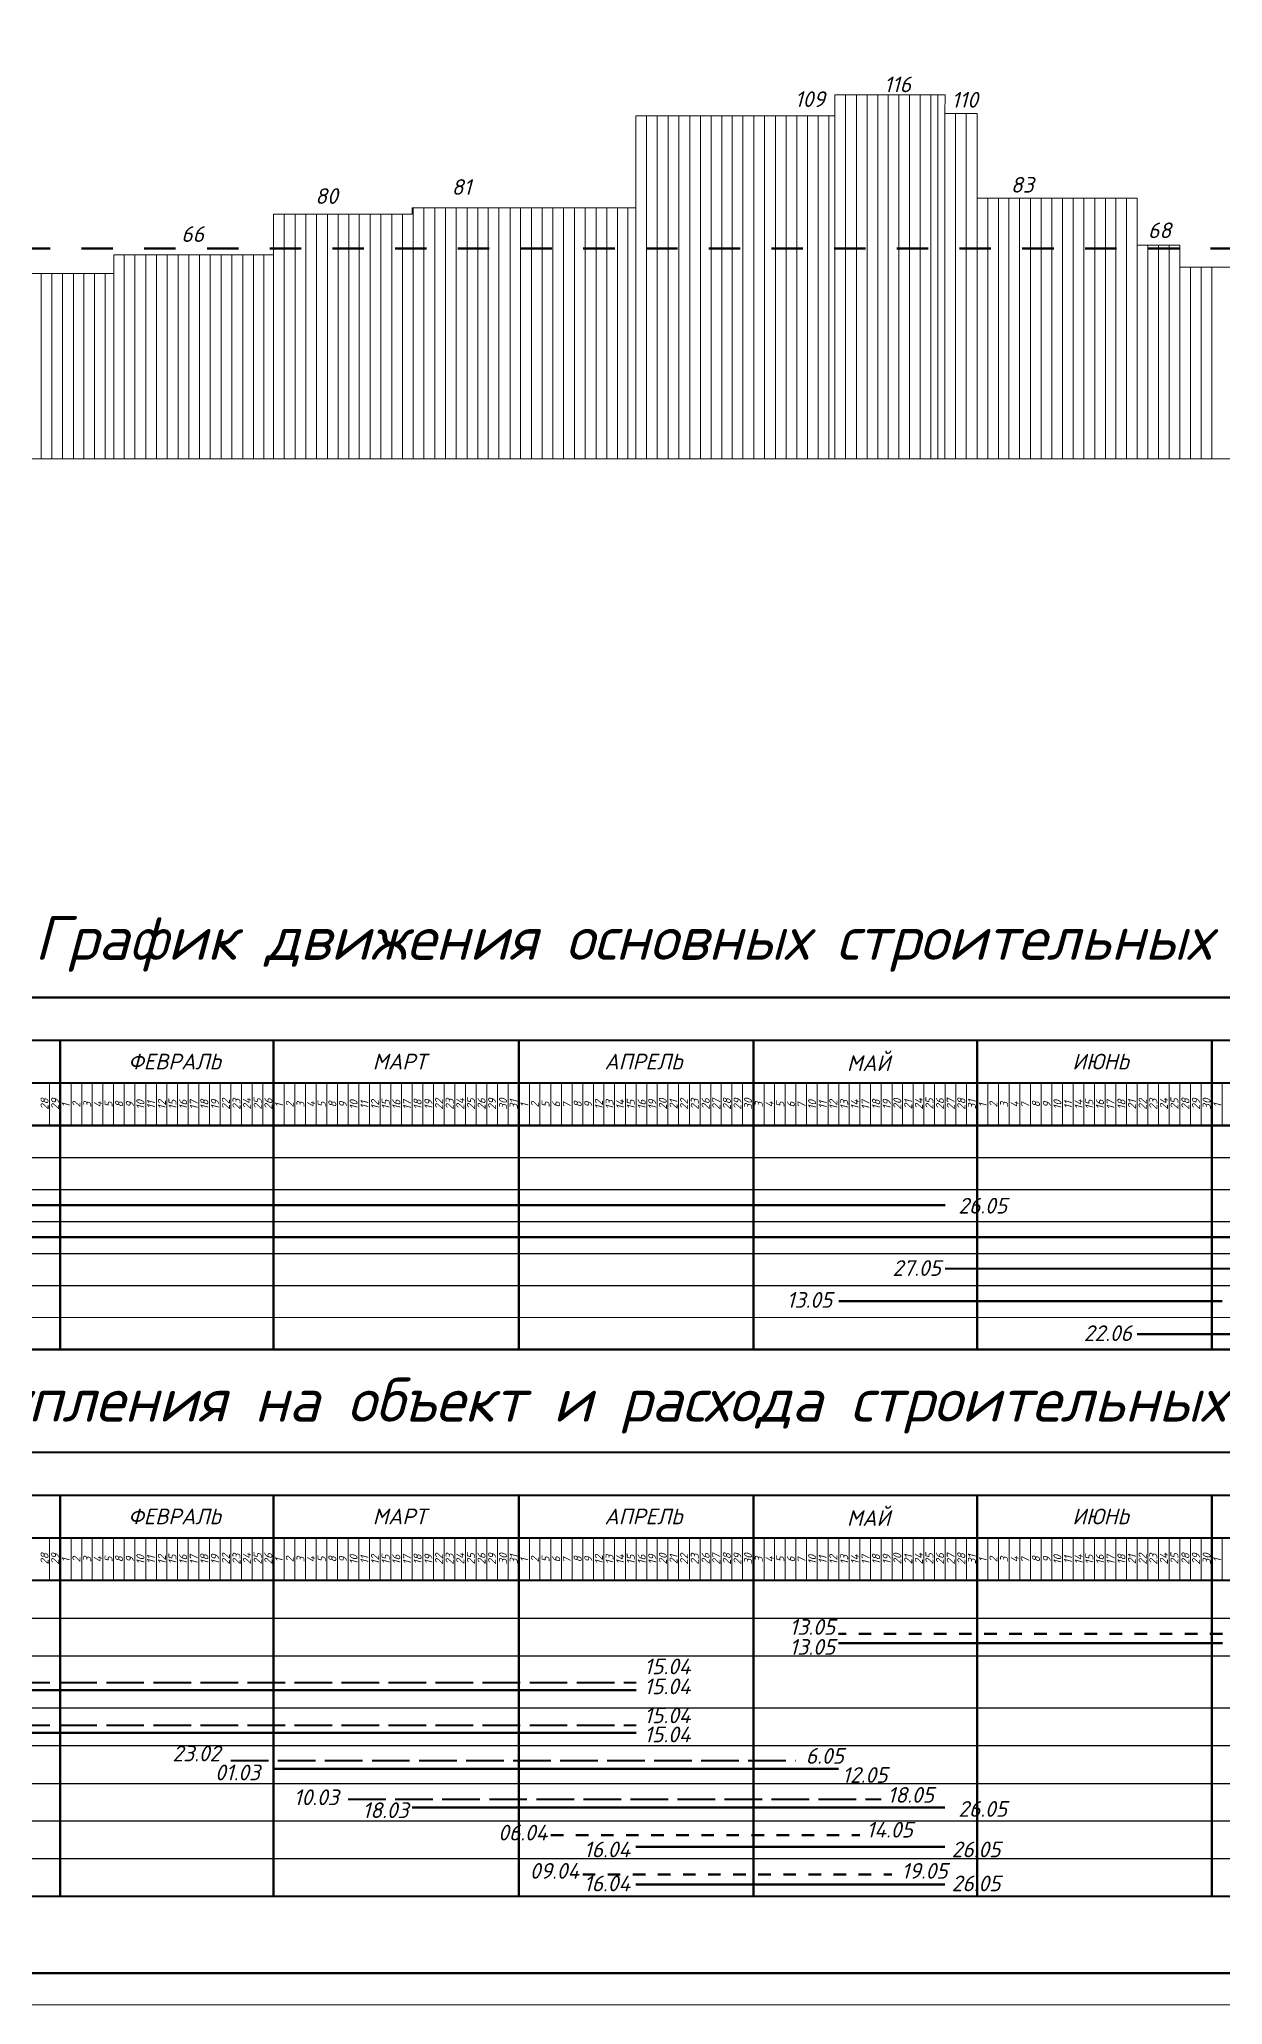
# Model space of a CAD drawing. Header units: millimetres. Extents: x 2279 to 5236, y 896 to 2828.
# Drawn here: x 2502.8 to 2691.5, y 1403.1 to 1716.2 of the extents above; entities that cross this region are included whole.
import ezdxf

# ---------------------------------------------------------------- set-up
doc = ezdxf.new("R2010")
doc.units = ezdxf.units.MM
for name, pattern in [('1 Граница асфальта 2-1', [1.5, 0.5, -0.5, 0.5]), ('ACAD_ISO02W100', [15, 12, -3]), ('ACAD_ISO03W100', [30, 12, -18])]:
    doc.linetypes.add(name, pattern=pattern)
for name, color, linetype in [('PDF _!!ОСНОВНАЯ', 7, 'Continuous'), ('PDF _!!ТОНКАЯ', 7, 'Continuous'), ('PDF _0', 7, 'Continuous'), ('PDF _Текст', 7, 'Continuous')]:
    doc.layers.add(name, color=color, linetype=linetype)
doc.layers.add('Тонкие', color=83, linetype='Continuous', lineweight=15)
doc.styles.add('PDF ISOCPEUR Italic', font='isocpeui.ttf')

msp = doc.modelspace()

# ---------------------------------------------------------------- linework, layer by layer
at = {"lineweight": 20, "ltscale": 10}
for p, q in [((2629.69, 1704.41), (2629.69, 1707.41)), ((2629.69, 1707.41), (2647.27, 1707.41)), ((2629.69, 1649.41), (2629.69, 1707.41)), ((2647.26, 1704.41), (2647.27, 1707.41)), ((2597.98, 1679.41), (2597.98, 1704.03)), ((2597.98, 1649.41), (2597.98, 1703.91)), ((2603.13, 1649.41), (2603.13, 1704.03)), ((2616.8, 1649.41), (2616.8, 1704.03)), ((2647.26, 1704.41), (2652.38, 1704.41)), ((2652.38, 1704.41), (2652.38, 1684.41)), ((2647.26, 1649.41), (2647.26, 1699.91)), ((2540.2, 1688.4), (2540.2, 1649.41)), ((2540.2, 1649.41), (2540.2, 1688.4)), ((2541.89, 1649.41), (2541.89, 1688.4)), ((2547.03, 1649.41), (2547.03, 1688.4)), ((2550.48, 1649.41), (2550.48, 1688.4)), ((2555.63, 1649.41), (2555.63, 1688.4)), ((2564.16, 1649.41), (2564.16, 1689.41)), ((2569.3, 1649.41), (2569.3, 1689.41)), ((2572.75, 1649.41), (2572.75, 1689.41)), ((2577.9, 1649.41), (2577.9, 1689.41)), ((2588.18, 1649.41), (2588.18, 1689.41)), ((2597.98, 1689.41), (2597.98, 1649.41)), ((2667.67, 1690.91), (2652.38, 1690.91)), ((2659.16, 1649.41), (2659.16, 1690.91)), ((2665.99, 1649.41), (2665.99, 1690.91)), ((2669.38, 1649.41), (2669.38, 1690.91)), ((2676.22, 1649.41), (2676.22, 1690.91)), ((2514.71, 1649.41), (2514.71, 1681.91)), ((2514.71, 1681.91), (2540.2, 1681.91)), ((2518.1, 1649.41), (2518.1, 1681.91)), ((2523.24, 1649.41), (2523.24, 1681.91)), ((2526.69, 1649.41), (2526.69, 1681.91)), ((2531.84, 1649.41), (2531.84, 1681.91)), ((2597.98, 1649.41), (2597.98, 1684.41)), ((2681.28, 1649.41), (2681.28, 1683.41)), ((2684.68, 1683.41), (2684.68, 1649.41)), ((2453.52, 1678.91), (2506.24, 1678.91)), ((2506.24, 1678.91), (2514.71, 1678.91)), ((2506.52, 1649.41), (2506.52, 1678.91)), ((2513.36, 1649.41), (2513.36, 1678.91)), ((2514.71, 1649.41), (2514.71, 1679.41)), ((2597.98, 1649.41), (2597.98, 1679.41)), ((2691.5, 1679.91), (2684.68, 1679.91)), ((2686.38, 1649.41), (2686.38, 1679.91)), ((2689.83, 1649.41), (2689.83, 1679.91)), ((2691.5, 1679.91), (2699.97, 1679.91)), ((2597.98, 1649.41), (2597.98, 1676.91)), ((2597.98, 1649.41), (2597.98, 1674.41)), ((2358.28, 1649.41), (2934.59, 1649.41))]:
    msp.add_line(p, q, dxfattribs=at)
at = {"linetype": 'ACAD_ISO03W100', "lineweight": 20, "ltscale": 10}
for p, q in [((2629.69, 1704.03), (2597.98, 1704.03)), ((2597.98, 1652.33), (2597.98, 1703.83)), ((2647.26, 1704.41), (2647.26, 1649.41)), ((2597.98, 1649.41), (2597.98, 1700.91)), ((2597.98, 1649.41), (2597.98, 1697.41)), ((2562.29, 1689.41), (2597.98, 1689.41)), ((2652.38, 1649.41), (2652.38, 1690.91)), ((2667.67, 1690.91), (2677.89, 1690.91)), ((2677.89, 1690.91), (2677.89, 1649.41)), ((2652.38, 1649.41), (2652.38, 1683.41)), ((2684.68, 1683.41), (2677.89, 1683.41)), ((2684.68, 1649.41), (2684.68, 1683.41))]:
    msp.add_line(p, q, dxfattribs=at)
at = {"linetype": 'ByBlock', "lineweight": 15, "ltscale": 10}
for p, q in [((2562.29, 1688.4), (2540.2, 1688.4)), ((2562.29, 1689.41), (2562.29, 1688.4))]:
    msp.add_line(p, q, dxfattribs=at)
at = {"linetype": '1 Граница асфальта 2-1', "lineweight": 50, "ltscale": 10}
msp.add_line((2934.59, 1682.89), (2358.28, 1682.89), dxfattribs=at)
at = {"linetype": 'ACAD_ISO02W100', "lineweight": 20, "ltscale": 10}
msp.add_line((2540.2, 1649.41), (2540.2, 1684.41), dxfattribs=at)
at = {"linetype": 'ACAD_ISO02W100', "lineweight": 40, "ltscale": 0.5}
for p, q in [((2453.54, 1454.41), (2598, 1454.41)), ((2453.54, 1447.63), (2598, 1447.63)), ((2533.4, 1441.99), (2623.49, 1441.99)), ((2552.11, 1435.8), (2637.06, 1435.8))]:
    msp.add_line(p, q, dxfattribs=at)
at = {"linetype": '1 Граница асфальта 2-1', "lineweight": 53, "ltscale": 4}
msp.add_line((2589.49, 1423.81), (2638.77, 1423.81), dxfattribs=at)
at = {"layer": 'PDF _!!ОСНОВНАЯ', "lineweight": 50}
msp.add_lwpolyline([(2299.1, 1408.07), (3115.1, 1408.07), (3115.1, 1992.03), (2299.1, 1992.03)], close=True, dxfattribs=at)
for points in [[(2506.18, 1556.75), (2506.18, 1507.47)], [(2540.17, 1556.75), (2540.17, 1507.47)], [(2579.29, 1507.47), (2579.29, 1556.75), (2579.29, 1543.16)], [(2616.72, 1556.75), (2616.72, 1507.47)], [(2652.4, 1556.75), (2652.4, 1507.47)], [(2689.79, 1556.75), (2689.79, 1507.47)], [(2647.28, 1530.46), (2412.71, 1530.46)], [(2830.89, 1525.38), (2412.71, 1525.38)], [(2733.98, 1520.32), (2647.28, 1520.36)], [(2691.48, 1515.18), (2630.31, 1515.18)], [(2766.28, 1509.89), (2677.89, 1509.89)], [(2506.18, 1484.27), (2506.18, 1420.35)], [(2506.18, 1484.27), (2506.18, 1434.99)], [(2540.17, 1484.27), (2540.17, 1420.35)], [(2579.29, 1420.35), (2579.29, 1484.27), (2579.29, 1470.68)], [(2579.29, 1434.99), (2579.29, 1484.27), (2579.29, 1470.68)], [(2616.72, 1484.27), (2616.72, 1420.35)], [(2652.4, 1484.27), (2652.4, 1420.35)], [(2689.79, 1484.27), (2689.79, 1420.35)], [(2691.5, 1460.69), (2630.28, 1460.69)], [(2453.52, 1453.2), (2598, 1453.2)], [(2453.52, 1446.41), (2598, 1446.41)], [(2540.2, 1440.66), (2630.28, 1440.66)], [(2562.29, 1434.48), (2647.24, 1434.48)], [(2597.98, 1428.22), (2647.26, 1428.22)], [(2597.98, 1422.21), (2647.26, 1422.21)]]:
    msp.add_lwpolyline(points, dxfattribs=at)
at = {"layer": 'PDF _!!ОСНОВНАЯ', "linetype": '1 Граница асфальта 2-1', "lineweight": 50, "ltscale": 4}
for points in [[(2691.5, 1462.18), (2630.28, 1462.18)], [(2584.41, 1430.07), (2633.69, 1430.07)]]:
    msp.add_lwpolyline(points, dxfattribs=at)
at = {"layer": 'PDF _!!ТОНКАЯ', "lineweight": 50}
msp.add_lwpolyline([(2965.22, 1507.47), (2307.29, 1507.47), (2307.29, 1563.56), (2965.22, 1563.56)], close=True, dxfattribs=at)
at = {"layer": 'PDF _!!ТОНКАЯ', "lineweight": 40}
for points in [[(2965.22, 1543.16), (2358.31, 1543.16), (2358.31, 1549.98), (2358.31, 1563.56), (2965.22, 1563.56)], [(2914.2, 1470.68), (2360, 1470.68), (2360, 1477.5), (2360, 1491.09), (2914.2, 1491.09)]]:
    msp.add_lwpolyline(points, close=True, dxfattribs=at)
for points in [[(2358.31, 1556.75), (2965.22, 1556.75)], [(2358.31, 1549.98), (2965.22, 1549.98)], [(2301.49, 1420.35), (2914.2, 1420.35), (2914.2, 1470.68), (2358.31, 1470.68), (2358.31, 1477.46), (2358.31, 1491.09), (2914.2, 1491.09), (2914.2, 1470.68)], [(2358.31, 1484.27), (2912.51, 1484.27)], [(2360, 1484.27), (2914.2, 1484.27)], [(2358.31, 1477.46), (2912.51, 1477.46)], [(2360, 1477.46), (2914.2, 1477.5)]]:
    msp.add_lwpolyline(points, dxfattribs=at)
at = {"layer": 'PDF _!!ТОНКАЯ', "lineweight": 50}
msp.add_lwpolyline([(2307.29, 1543.16), (2965.22, 1543.16)], dxfattribs=at)
at = {"layer": 'PDF _!!ТОНКАЯ', "lineweight": 25}
for points in [[(2358.31, 1538.08), (2965.22, 1538.08)], [(2358.31, 1532.96), (2965.22, 1532.96)], [(2358.31, 1527.88), (2965.22, 1527.88)], [(2358.31, 1522.75), (2965.22, 1522.75)], [(2358.31, 1517.67), (2965.22, 1517.67)], [(2358.31, 1464.67), (2912.51, 1464.67)], [(2358.31, 1458.66), (2912.51, 1458.66)], [(2358.31, 1450.36), (2912.51, 1450.36)], [(2358.31, 1444.35), (2912.51, 1444.35)], [(2358.31, 1438.34), (2912.51, 1438.34)], [(2358.31, 1432.37), (2912.51, 1432.37)], [(2358.31, 1426.36), (2912.51, 1426.36)]]:
    msp.add_lwpolyline(points, dxfattribs=at)
at = {"layer": 'PDF _!!ТОНКАЯ', "lineweight": 20}
msp.add_lwpolyline([(2307.29, 1512.55), (2965.22, 1512.55)], dxfattribs=at)
at = {"layer": 'PDF _0', "lineweight": 20}
for points in [[(2631.39, 1649.41), (2631.39, 1656.19), (2631.39, 1707.41)], [(2633.14, 1649.41), (2633.14, 1656.19), (2633.14, 1707.41)], [(2634.84, 1649.41), (2634.84, 1656.19), (2634.84, 1707.41)], [(2636.53, 1649.41), (2636.53, 1656.19), (2636.53, 1707.41)], [(2638.22, 1649.41), (2638.22, 1656.19), (2638.22, 1707.41)], [(2638.22, 1649.41), (2638.22, 1656.19), (2638.22, 1707.41)], [(2639.92, 1649.41), (2639.92, 1656.19), (2639.92, 1707.41)], [(2641.61, 1649.41), (2641.61, 1656.19), (2641.61, 1707.41)], [(2643.3, 1649.41), (2643.3, 1656.19), (2643.3, 1707.41)], [(2643.3, 1649.41), (2643.3, 1656.19), (2643.3, 1707.41)], [(2645, 1649.41), (2645, 1656.19), (2645, 1707.41)], [(2646.11, 1649.41), (2646.11, 1656.19), (2646.11, 1707.41)], [(2599.68, 1649.41), (2599.68, 1656.19), (2599.68, 1704.03)], [(2599.68, 1649.41), (2599.68, 1656.19), (2599.68, 1704.03)], [(2601.37, 1649.41), (2601.37, 1656.19), (2601.37, 1704.03)], [(2603.13, 1649.41), (2603.13, 1656.19), (2603.13, 1704.03)], [(2604.82, 1649.41), (2604.82, 1656.19), (2604.82, 1704.03)], [(2606.58, 1649.41), (2606.58, 1656.19), (2606.58, 1704.03)], [(2608.27, 1649.41), (2608.27, 1656.19), (2608.27, 1704.03)], [(2609.96, 1649.41), (2609.96, 1656.19), (2609.96, 1704.03)], [(2609.96, 1649.41), (2609.96, 1656.19), (2609.96, 1704.03)], [(2611.66, 1649.41), (2611.66, 1656.19), (2611.66, 1704.03)], [(2611.66, 1649.41), (2611.66, 1656.19), (2611.66, 1704.03)], [(2613.35, 1649.41), (2613.35, 1656.19), (2613.35, 1704.03)], [(2613.35, 1649.41), (2613.35, 1656.19), (2613.35, 1704.03)], [(2615.04, 1649.41), (2615.04, 1656.19), (2615.04, 1704.03)], [(2616.8, 1649.41), (2616.8, 1656.19), (2616.8, 1704.03)], [(2618.49, 1649.41), (2618.49, 1656.19), (2618.49, 1704.03)], [(2620.25, 1649.41), (2620.25, 1656.19), (2620.25, 1704.03)], [(2621.94, 1649.41), (2621.94, 1656.19), (2621.94, 1704.03)], [(2623.64, 1649.41), (2623.64, 1656.19), (2623.64, 1704.03)], [(2623.64, 1649.41), (2623.64, 1656.19), (2623.64, 1704.03)], [(2625.33, 1649.41), (2625.33, 1656.19), (2625.33, 1704.03)], [(2625.33, 1649.41), (2625.33, 1656.19), (2625.33, 1704.03)], [(2627.02, 1649.41), (2627.02, 1656.19), (2627.02, 1704.03)], [(2627.02, 1649.41), (2627.02, 1656.19), (2627.02, 1704.03)], [(2628.72, 1649.41), (2628.72, 1656.19), (2628.72, 1704.03)], [(2629.69, 1649.41), (2629.69, 1656.19), (2629.69, 1704.41)], [(2636.53, 1649.41), (2636.53, 1656.19), (2636.53, 1704.41)], [(2648.95, 1649.41), (2648.95, 1656.19), (2648.95, 1704.41)], [(2650.65, 1649.41), (2650.65, 1656.19), (2650.65, 1704.41)], [(2652.38, 1649.41), (2652.38, 1656.19), (2652.38, 1704.41)], [(2541.89, 1649.41), (2541.89, 1656.19), (2541.89, 1688.4)], [(2543.65, 1649.41), (2543.65, 1656.19), (2543.65, 1688.4)], [(2545.34, 1649.41), (2545.34, 1656.19), (2545.34, 1688.4)], [(2547.03, 1649.41), (2547.03, 1656.19), (2547.03, 1688.4)], [(2548.79, 1649.41), (2548.79, 1656.19), (2548.79, 1688.4)], [(2548.79, 1649.41), (2548.79, 1656.19), (2548.79, 1688.4)], [(2550.48, 1649.41), (2550.48, 1656.19), (2550.48, 1688.4)], [(2550.48, 1649.41), (2550.48, 1656.19), (2550.48, 1688.4)], [(2552.18, 1649.41), (2552.18, 1656.19), (2552.18, 1688.4)], [(2553.87, 1649.41), (2553.87, 1656.19), (2553.87, 1688.4)], [(2555.63, 1649.41), (2555.63, 1656.19), (2555.63, 1688.4)], [(2557.32, 1649.41), (2557.32, 1656.19), (2557.32, 1688.4)], [(2559.08, 1649.41), (2559.08, 1656.19), (2559.08, 1688.4)], [(2560.77, 1649.41), (2560.77, 1656.19), (2560.77, 1688.4)], [(2562.46, 1649.41), (2562.46, 1656.19), (2562.46, 1689.41)], [(2562.46, 1649.41), (2562.46, 1656.19), (2562.46, 1689.41)], [(2564.16, 1649.41), (2564.16, 1656.19), (2564.16, 1689.41)], [(2565.91, 1649.41), (2565.91, 1656.19), (2565.91, 1689.41)], [(2567.61, 1649.41), (2567.61, 1656.19), (2567.61, 1689.41)], [(2569.3, 1649.41), (2569.3, 1656.19), (2569.3, 1689.41)], [(2571.06, 1649.41), (2571.06, 1656.19), (2571.06, 1689.41)], [(2571.06, 1649.41), (2571.06, 1656.19), (2571.06, 1689.41)], [(2572.75, 1649.41), (2572.75, 1656.19), (2572.75, 1689.41)], [(2572.75, 1649.41), (2572.75, 1656.19), (2572.75, 1689.41)], [(2574.44, 1649.41), (2574.44, 1656.19), (2574.44, 1689.41)], [(2576.14, 1649.41), (2576.14, 1656.19), (2576.14, 1689.41)], [(2577.9, 1649.41), (2577.9, 1656.19), (2577.9, 1689.41)], [(2579.59, 1649.41), (2579.59, 1656.19), (2579.59, 1689.41)], [(2581.35, 1649.41), (2581.35, 1656.19), (2581.35, 1689.41)], [(2583.04, 1649.41), (2583.04, 1656.19), (2583.04, 1689.41)], [(2584.73, 1649.41), (2584.73, 1656.19), (2584.73, 1689.41)], [(2584.73, 1649.41), (2584.73, 1656.19), (2584.73, 1689.41)], [(2586.43, 1649.41), (2586.43, 1656.19), (2586.43, 1689.41)], [(2588.18, 1649.41), (2588.18, 1656.19), (2588.18, 1689.41)], [(2589.88, 1649.41), (2589.88, 1656.19), (2589.88, 1689.41)], [(2591.63, 1649.41), (2591.63, 1656.19), (2591.63, 1689.41)], [(2593.33, 1649.41), (2593.33, 1656.19), (2593.33, 1689.41)], [(2595.02, 1649.41), (2595.02, 1656.19), (2595.02, 1689.41)], [(2595.02, 1649.41), (2595.02, 1656.19), (2595.02, 1689.41)], [(2596.71, 1649.41), (2596.71, 1656.19), (2596.71, 1689.41)], [(2654.08, 1649.41), (2654.08, 1656.19), (2654.08, 1690.91)], [(2655.77, 1649.41), (2655.77, 1656.19), (2655.77, 1690.91)], [(2657.46, 1649.41), (2657.46, 1656.19), (2657.46, 1690.91)], [(2659.16, 1649.41), (2659.16, 1656.19), (2659.16, 1690.91)], [(2660.91, 1649.41), (2660.91, 1656.19), (2660.91, 1690.91)], [(2662.61, 1649.41), (2662.61, 1656.19), (2662.61, 1690.91)], [(2664.3, 1649.41), (2664.3, 1656.19), (2664.3, 1690.91)], [(2664.3, 1649.41), (2664.3, 1656.19), (2664.3, 1690.91)], [(2665.99, 1649.41), (2665.99, 1656.19), (2665.99, 1690.91)], [(2665.99, 1649.41), (2665.99, 1656.19), (2665.99, 1690.91)], [(2667.69, 1649.41), (2667.69, 1656.19), (2667.69, 1690.91)], [(2669.38, 1649.41), (2669.38, 1656.19), (2669.38, 1690.91)], [(2671.14, 1649.41), (2671.14, 1656.19), (2671.14, 1690.91)], [(2672.83, 1649.41), (2672.83, 1656.19), (2672.83, 1690.91)], [(2674.52, 1649.41), (2674.52, 1656.19), (2674.52, 1690.91)], [(2676.22, 1649.41), (2676.22, 1656.19), (2676.22, 1690.91)], [(2516.4, 1649.41), (2516.4, 1656.19), (2516.4, 1681.91)], [(2518.1, 1649.41), (2518.1, 1656.19), (2518.1, 1681.91)], [(2519.85, 1649.41), (2519.85, 1656.19), (2519.85, 1681.91)], [(2521.55, 1649.41), (2521.55, 1656.19), (2521.55, 1681.91)], [(2523.24, 1649.41), (2523.24, 1656.19), (2523.24, 1681.91)], [(2525, 1649.41), (2525, 1656.19), (2525, 1681.91)], [(2525, 1649.41), (2525, 1656.19), (2525, 1681.91)], [(2526.69, 1649.41), (2526.69, 1656.19), (2526.69, 1681.91)], [(2526.69, 1649.41), (2526.69, 1656.19), (2526.69, 1681.91)], [(2528.38, 1649.41), (2528.38, 1656.19), (2528.38, 1681.91)], [(2530.08, 1649.41), (2530.08, 1656.19), (2530.08, 1681.91)], [(2531.84, 1649.41), (2531.84, 1656.19), (2531.84, 1681.91)], [(2533.53, 1649.41), (2533.53, 1656.19), (2533.53, 1681.91)], [(2535.29, 1649.41), (2535.29, 1656.19), (2535.29, 1681.91)], [(2536.98, 1649.41), (2536.98, 1656.19), (2536.98, 1681.91)], [(2538.67, 1649.41), (2538.67, 1656.19), (2538.67, 1681.91)], [(2540.2, 1649.41), (2540.2, 1656.19), (2540.2, 1681.91)], [(2597.98, 1649.41), (2597.98, 1656.19), (2597.98, 1681.91)], [(2679.58, 1649.41), (2679.58, 1656.19), (2679.58, 1683.41)], [(2683.03, 1649.41), (2683.03, 1656.19), (2683.03, 1683.41)], [(2684.68, 1649.41), (2684.68, 1656.19), (2684.68, 1683.41)], [(2503.13, 1649.41), (2503.13, 1656.19), (2503.13, 1678.91)], [(2504.83, 1649.41), (2504.83, 1656.19), (2504.83, 1678.91)], [(2506.52, 1649.41), (2506.52, 1656.19), (2506.52, 1678.91)], [(2508.28, 1649.41), (2508.28, 1656.19), (2508.28, 1678.91)], [(2509.97, 1649.41), (2509.97, 1656.19), (2509.97, 1678.91)], [(2511.66, 1649.41), (2511.66, 1656.19), (2511.66, 1678.91)], [(2513.36, 1649.41), (2513.36, 1656.19), (2513.36, 1678.91)], [(2688.13, 1649.41), (2688.13, 1656.19), (2688.13, 1679.91)], [(2514.71, 1649.41), (2514.71, 1656.19), (2514.71, 1667.41)], [(2647.26, 1649.41), (2647.26, 1656.19), (2647.26, 1667.41)], [(2654.08, 1649.41), (2654.08, 1656.19), (2654.08, 1667.41)], [(2677.89, 1649.41), (2677.89, 1656.19), (2677.89, 1667.41)], [(2681.28, 1649.41), (2681.28, 1656.19), (2681.28, 1667.41)], [(2688.13, 1649.41), (2688.13, 1656.19), (2688.13, 1667.41)], [(2689.83, 1649.41), (2689.83, 1656.19), (2689.83, 1667.41)], [(2506.18, 1543.16), (2506.18, 1549.98), (2506.18, 1556.75)], [(2579.29, 1543.16), (2579.29, 1549.98), (2579.29, 1556.75)], [(2652.4, 1543.16), (2652.4, 1549.98), (2652.4, 1556.75)], [(2504.49, 1543.16), (2504.49, 1549.98)], [(2507.92, 1543.16), (2507.92, 1549.98)], [(2509.61, 1543.16), (2509.61, 1549.98)], [(2511.3, 1543.16), (2511.3, 1549.98)], [(2513, 1543.16), (2513, 1549.98)], [(2514.69, 1543.16), (2514.69, 1549.98)], [(2516.38, 1543.16), (2516.38, 1549.98)], [(2518.08, 1543.16), (2518.08, 1549.98)], [(2519.81, 1543.16), (2519.81, 1549.98)], [(2521.51, 1543.16), (2521.51, 1549.98)], [(2523.2, 1543.16), (2523.2, 1549.98)], [(2524.89, 1543.16), (2524.89, 1549.98)], [(2526.59, 1543.16), (2526.59, 1549.98)], [(2528.28, 1543.16), (2528.28, 1549.98)], [(2530.01, 1543.16), (2530.01, 1549.98)], [(2531.71, 1543.16), (2531.71, 1549.98)], [(2533.4, 1543.16), (2533.4, 1549.98)], [(2535.09, 1543.16), (2535.09, 1549.98)], [(2536.79, 1543.16), (2536.79, 1549.98)], [(2538.48, 1543.16), (2538.48, 1549.98)], [(2540.17, 1543.16), (2540.17, 1549.98)], [(2541.91, 1543.16), (2541.91, 1549.98)], [(2543.6, 1543.16), (2543.6, 1549.98), (2543.6, 1549.98)], [(2545.3, 1543.16), (2545.3, 1549.98)], [(2546.99, 1543.16), (2546.99, 1549.98)], [(2548.68, 1543.16), (2548.68, 1549.98)], [(2550.38, 1543.16), (2550.38, 1549.98)], [(2552.11, 1543.16), (2552.11, 1549.98)], [(2553.81, 1543.16), (2553.81, 1549.98)], [(2555.5, 1543.16), (2555.5, 1549.98)], [(2557.19, 1543.16), (2557.19, 1549.98)], [(2558.89, 1543.16), (2558.89, 1549.98)], [(2560.58, 1543.16), (2560.58, 1549.98)], [(2562.32, 1543.16), (2562.32, 1549.98)], [(2564.01, 1543.16), (2564.01, 1549.98)], [(2565.7, 1543.16), (2565.7, 1549.98)], [(2567.4, 1543.16), (2567.4, 1549.98)], [(2569.09, 1543.16), (2569.09, 1549.98)], [(2570.78, 1543.16), (2570.78, 1549.98)], [(2572.48, 1543.16), (2572.48, 1549.98)], [(2574.21, 1543.16), (2574.21, 1549.98)], [(2575.91, 1543.16), (2575.91, 1549.98)], [(2577.6, 1543.16), (2577.6, 1549.98)], [(2580.99, 1543.16), (2580.99, 1549.98)], [(2582.68, 1543.16), (2582.68, 1549.98)], [(2584.41, 1543.16), (2584.41, 1549.98)], [(2586.11, 1543.16), (2586.11, 1549.98)], [(2587.8, 1543.16), (2587.8, 1549.98)], [(2589.49, 1543.16), (2589.49, 1549.98)], [(2591.19, 1543.16), (2591.19, 1549.98)], [(2592.88, 1543.16), (2592.88, 1549.98)], [(2594.58, 1543.16), (2594.58, 1549.98)], [(2596.31, 1543.16), (2596.31, 1549.98)], [(2598, 1543.16), (2598, 1549.98)], [(2599.7, 1543.16), (2599.7, 1549.98)], [(2601.39, 1543.16), (2601.39, 1549.98)], [(2603.08, 1543.16), (2603.08, 1549.98)], [(2604.78, 1543.16), (2604.78, 1549.98)], [(2606.51, 1543.16), (2606.51, 1549.98)], [(2608.21, 1543.16), (2608.21, 1549.98)], [(2609.9, 1543.16), (2609.9, 1549.98)], [(2611.59, 1543.16), (2611.59, 1549.98)], [(2613.29, 1543.16), (2613.29, 1549.98)], [(2614.98, 1543.16), (2614.98, 1549.98)], [(2616.72, 1543.16), (2616.72, 1549.98)], [(2618.41, 1543.16), (2618.41, 1549.98), (2618.41, 1549.98)], [(2620.1, 1543.16), (2620.1, 1549.98)], [(2621.8, 1543.16), (2621.8, 1549.98)], [(2623.49, 1543.16), (2623.49, 1549.98)], [(2625.18, 1543.16), (2625.18, 1549.98)], [(2626.88, 1543.16), (2626.88, 1549.98)], [(2628.61, 1543.16), (2628.61, 1549.98)], [(2630.31, 1543.16), (2630.31, 1549.98)], [(2632, 1543.16), (2632, 1549.98)], [(2633.69, 1543.16), (2633.69, 1549.98)], [(2635.39, 1543.16), (2635.39, 1549.98)], [(2637.08, 1543.16), (2637.08, 1549.98)], [(2638.81, 1543.16), (2638.81, 1549.98)], [(2640.51, 1543.16), (2640.51, 1549.98)], [(2642.2, 1543.16), (2642.2, 1549.98)], [(2643.89, 1543.16), (2643.89, 1549.98)], [(2645.59, 1543.16), (2645.59, 1549.98)], [(2647.28, 1543.16), (2647.28, 1549.98)], [(2648.98, 1543.16), (2648.98, 1549.98)], [(2650.71, 1543.16), (2650.71, 1549.98)], [(2652.4, 1543.16), (2652.4, 1549.98)], [(2654.1, 1543.16), (2654.1, 1549.98)], [(2655.79, 1543.16), (2655.79, 1549.98)], [(2655.79, 1543.16), (2655.79, 1549.98)], [(2657.48, 1543.16), (2657.48, 1549.98)], [(2659.18, 1543.16), (2659.18, 1549.98)], [(2660.91, 1543.16), (2660.91, 1549.98)], [(2662.61, 1543.16), (2662.61, 1549.98)], [(2664.3, 1543.16), (2664.3, 1549.98)], [(2665.99, 1543.16), (2665.99, 1549.98)], [(2667.69, 1543.16), (2667.69, 1549.98)], [(2669.38, 1543.16), (2669.38, 1549.98)], [(2671.12, 1543.16), (2671.12, 1549.98)], [(2672.81, 1543.16), (2672.81, 1549.98)], [(2674.5, 1543.16), (2674.5, 1549.98)], [(2676.2, 1543.16), (2676.2, 1549.98)], [(2677.89, 1543.16), (2677.89, 1549.98)], [(2679.58, 1543.16), (2679.58, 1549.98)], [(2681.28, 1543.16), (2681.28, 1549.98)], [(2683.01, 1543.16), (2683.01, 1549.98)], [(2684.71, 1543.16), (2684.71, 1549.98)], [(2686.4, 1543.16), (2686.4, 1549.98)], [(2688.09, 1543.16), (2688.09, 1549.98), (2688.09, 1549.98)], [(2689.79, 1543.16), (2689.79, 1549.98)], [(2691.48, 1543.16), (2691.48, 1549.98)], [(2506.18, 1470.68), (2506.18, 1477.5), (2506.18, 1484.27)], [(2579.29, 1470.68), (2579.29, 1477.5), (2579.29, 1484.27)], [(2652.4, 1470.68), (2652.4, 1477.5), (2652.4, 1484.27)], [(2504.49, 1470.68), (2504.49, 1477.5)], [(2507.92, 1470.68), (2507.92, 1477.5)], [(2509.61, 1470.68), (2509.61, 1477.5)], [(2511.3, 1470.68), (2511.3, 1477.5)], [(2513, 1470.68), (2513, 1477.5)], [(2514.69, 1470.68), (2514.69, 1477.5)], [(2516.38, 1470.68), (2516.38, 1477.5)], [(2518.08, 1470.68), (2518.08, 1477.5)], [(2519.81, 1470.68), (2519.81, 1477.5)], [(2521.51, 1470.68), (2521.51, 1477.5)], [(2523.2, 1470.68), (2523.2, 1477.5)], [(2524.89, 1470.68), (2524.89, 1477.5)], [(2526.59, 1470.68), (2526.59, 1477.5)], [(2528.28, 1470.68), (2528.28, 1477.5)], [(2530.01, 1470.68), (2530.01, 1477.5)], [(2531.71, 1470.68), (2531.71, 1477.5)], [(2533.4, 1470.68), (2533.4, 1477.5)], [(2535.09, 1470.68), (2535.09, 1477.5)], [(2536.79, 1470.68), (2536.79, 1477.5)], [(2538.48, 1470.68), (2538.48, 1477.5)], [(2540.17, 1470.68), (2540.17, 1477.5)], [(2541.91, 1470.68), (2541.91, 1477.5)], [(2543.6, 1470.68), (2543.6, 1477.5), (2543.6, 1477.5)], [(2545.3, 1470.68), (2545.3, 1477.5)], [(2546.99, 1470.68), (2546.99, 1477.5)], [(2548.68, 1470.68), (2548.68, 1477.5)], [(2550.38, 1470.68), (2550.38, 1477.5)], [(2552.11, 1470.68), (2552.11, 1477.5)], [(2553.81, 1470.68), (2553.81, 1477.5)], [(2555.5, 1470.68), (2555.5, 1477.5)], [(2557.19, 1470.68), (2557.19, 1477.5)], [(2558.89, 1470.68), (2558.89, 1477.5)], [(2560.58, 1470.68), (2560.58, 1477.5)], [(2562.32, 1470.68), (2562.32, 1477.5)], [(2564.01, 1470.68), (2564.01, 1477.5)], [(2565.7, 1470.68), (2565.7, 1477.5)], [(2567.4, 1470.68), (2567.4, 1477.5)], [(2569.09, 1470.68), (2569.09, 1477.5)], [(2570.78, 1470.68), (2570.78, 1477.5)], [(2572.48, 1470.68), (2572.48, 1477.5)], [(2574.21, 1470.68), (2574.21, 1477.5)], [(2575.91, 1470.68), (2575.91, 1477.5)], [(2577.6, 1470.68), (2577.6, 1477.5)], [(2580.99, 1470.68), (2580.99, 1477.5)], [(2582.68, 1470.68), (2582.68, 1477.5)], [(2584.41, 1470.68), (2584.41, 1477.5)], [(2586.11, 1470.68), (2586.11, 1477.5)], [(2587.8, 1470.68), (2587.8, 1477.5)], [(2589.49, 1470.68), (2589.49, 1477.5)], [(2591.19, 1470.68), (2591.19, 1477.5)], [(2592.88, 1470.68), (2592.88, 1477.5)], [(2594.58, 1470.68), (2594.58, 1477.5)], [(2596.31, 1470.68), (2596.31, 1477.5)], [(2598, 1470.68), (2598, 1477.5)], [(2599.7, 1470.68), (2599.7, 1477.5)], [(2601.39, 1470.68), (2601.39, 1477.5)], [(2603.08, 1470.68), (2603.08, 1477.5)], [(2604.78, 1470.68), (2604.78, 1477.5)], [(2606.51, 1470.68), (2606.51, 1477.5)], [(2608.21, 1470.68), (2608.21, 1477.5)], [(2609.9, 1470.68), (2609.9, 1477.5)], [(2611.59, 1470.68), (2611.59, 1477.5)], [(2613.29, 1470.68), (2613.29, 1477.5)], [(2614.98, 1470.68), (2614.98, 1477.5)], [(2616.72, 1470.68), (2616.72, 1477.5)], [(2618.41, 1470.68), (2618.41, 1477.5), (2618.41, 1477.5)], [(2620.1, 1470.68), (2620.1, 1477.5)], [(2621.8, 1470.68), (2621.8, 1477.5)], [(2623.49, 1470.68), (2623.49, 1477.5)], [(2625.18, 1470.68), (2625.18, 1477.5)], [(2626.88, 1470.68), (2626.88, 1477.5)], [(2628.61, 1470.68), (2628.61, 1477.5)], [(2630.31, 1470.68), (2630.31, 1477.5)], [(2632, 1470.68), (2632, 1477.5)], [(2633.69, 1470.68), (2633.69, 1477.5)], [(2635.39, 1470.68), (2635.39, 1477.5)], [(2637.08, 1470.68), (2637.08, 1477.5)], [(2638.81, 1470.68), (2638.81, 1477.5)], [(2640.51, 1470.68), (2640.51, 1477.5)], [(2642.2, 1470.68), (2642.2, 1477.5)], [(2643.89, 1470.68), (2643.89, 1477.5)], [(2645.59, 1470.68), (2645.59, 1477.5)], [(2647.28, 1470.68), (2647.28, 1477.5)], [(2648.98, 1470.68), (2648.98, 1477.5)], [(2650.71, 1470.68), (2650.71, 1477.5)], [(2652.4, 1470.68), (2652.4, 1477.5)], [(2654.1, 1470.68), (2654.1, 1477.5)], [(2655.79, 1470.68), (2655.79, 1477.5)], [(2655.79, 1470.68), (2655.79, 1477.5)], [(2657.48, 1470.68), (2657.48, 1477.5)], [(2659.18, 1470.68), (2659.18, 1477.5)], [(2660.91, 1470.68), (2660.91, 1477.5)], [(2662.61, 1470.68), (2662.61, 1477.5)], [(2664.3, 1470.68), (2664.3, 1477.5)], [(2665.99, 1470.68), (2665.99, 1477.5)], [(2667.69, 1470.68), (2667.69, 1477.5)], [(2669.38, 1470.68), (2669.38, 1477.5)], [(2671.12, 1470.68), (2671.12, 1477.5)], [(2672.81, 1470.68), (2672.81, 1477.5)], [(2674.5, 1470.68), (2674.5, 1477.5)], [(2676.2, 1470.68), (2676.2, 1477.5)], [(2677.89, 1470.68), (2677.89, 1477.5)], [(2679.58, 1470.68), (2679.58, 1477.5)], [(2681.28, 1470.68), (2681.28, 1477.5)], [(2683.01, 1470.68), (2683.01, 1477.5)], [(2684.71, 1470.68), (2684.71, 1477.5)], [(2686.4, 1470.68), (2686.4, 1477.5)], [(2688.09, 1470.68), (2688.09, 1477.5), (2688.09, 1477.5)], [(2689.79, 1470.68), (2689.79, 1477.5)], [(2691.48, 1470.68), (2691.48, 1477.5)]]:
    msp.add_lwpolyline(points, dxfattribs=at)
for points in [[(2395.69, 1549.98), (2965.22, 1549.98), (2965.22, 1543.16), (2395.69, 1543.16)], [(2395.69, 1477.46), (2914.2, 1477.49), (2914.2, 1470.68), (2395.69, 1470.68)]]:
    msp.add_lwpolyline(points, close=True, dxfattribs=at)
at = {"layer": 'Тонкие', "color": 7}
msp.add_line((3120.1, 1403.07), (2279.1, 1403.07), dxfattribs=at)

# ---------------------------------------------------------------- texts
at = {"layer": 'PDF _Текст', "char_height": 2.5, "attachment_point": 7, "style": 'PDF ISOCPEUR Italic'}
for s, insert, width in [('116', (2637.53, 1707.8), 3.5176), ('109', (2623.31, 1705.45), 3.5176), ('110', (2648.3, 1705.35), 3.5176), ('83', (2657.76, 1691.81), 3.5176), ('80', (2546.84, 1690.01), 3.5176), ('81', (2568.59, 1691.45), 3.5176), ('66', (2525.48, 1683.95), 3.5176), ('68', (2679.62, 1684.55), 3.5176), ('23.02', (2524.07, 1441.85), 7.6247)]:
    msp.add_mtext(s, dxfattribs=dict(at, insert=insert, width=width))
at = {"layer": 'PDF _Текст', "attachment_point": 7, "style": 'PDF ISOCPEUR Italic'}
for s, insert, char_height in [('График движения основных строительных машин по объекту', (2502.07, 1567.65), 6.9997), ('ФЕВРАЛЬ', (2517.02, 1552.09), 2.5), ('МАРТ', (2556.01, 1552.09), 2.5), ('АПРЕЛЬ', (2592.97, 1552.09), 2.5), ('МАЙ', (2631.62, 1551.84), 2.5), ('ИЮНЬ', (2667.56, 1552.09), 2.5), ('26.05', (2649.38, 1529.13), 2.5), ('27.05', (2638.88, 1519.2), 2.5), ('13.05', (2622.01, 1514.12), 2.5), ('22.06', (2669.38, 1508.82), 2.5), ('График поступления на объект и расхода строительных материалов, изделий и конструкций', (2442, 1494.07), 6.9997), ('ФЕВРАЛЬ', (2517.02, 1479.61), 2.5), ('МАРТ', (2556.01, 1479.61), 2.5), ('АПРЕЛЬ', (2592.97, 1479.61), 2.5), ('МАЙ', (2631.62, 1479.36), 2.5), ('ИЮНЬ', (2667.56, 1479.61), 2.5), ('13.05', (2622.46, 1462.01), 2.5), ('13.05', (2622.46, 1458.83), 2.5), ('15.04', (2599.29, 1455.72), 2.5), ('15.04', (2599.29, 1452.54), 2.5), ('15.04', (2599.29, 1447.92), 2.5), ('15.04', (2599.29, 1444.88), 2.5), ('6.05', (2625.05, 1441.46), 2.5), ('01.03', (2530.86, 1438.82), 2.5), ('12.05', (2630.86, 1438.42), 2.5), ('18.05', (2638.08, 1435.25), 2.5), ('10.03', (2543.41, 1434.87), 2.5), ('18.03', (2554.36, 1432.81), 2.5), ('26.05', (2649.37, 1433.01), 2.5), ('06.04', (2576.01, 1429.24), 2.5), ('14.05', (2634.73, 1429.7), 2.5), ('16.04', (2589.67, 1426.56), 2.5), ('26.05', (2648.32, 1426.56), 2.5), ('09.04', (2581.05, 1423.14), 2.5), ('19.05', (2640.32, 1423.14), 2.5), ('16.04', (2589.67, 1421.14), 2.5), ('26.05', (2648.32, 1421.14), 2.5)]:
    msp.add_mtext(s, dxfattribs=dict(at, insert=insert, char_height=char_height))
at = {"layer": 'PDF _Текст', "attachment_point": 7, "rotation": 90, "style": 'PDF ISOCPEUR Italic'}
for s, insert, char_height in [('28', (2504.32, 1545.66), 1.275), ('29', (2506.01, 1545.66), 1.275), ('2', (2509.4, 1546.04), 1.27), ('3', (2511.13, 1546.04), 1.27), ('4', (2512.83, 1546.04), 1.27), ('5', (2514.52, 1546.04), 1.27), ('8', (2516.21, 1546.04), 1.27), ('9', (2517.91, 1546), 1.27), ('10', (2519.6, 1545.7), 1.275), ('11', (2521.29, 1545.78), 1.275), ('12', (2523.03, 1545.7), 1.275), ('15', (2524.72, 1545.7), 1.275), ('16', (2526.42, 1545.7), 1.275), ('17', (2528.12, 1545.66), 1.275), ('18', (2529.8, 1545.7), 1.275), ('19', (2531.5, 1545.7), 1.275), ('22', (2533.23, 1545.66), 1.275), ('23', (2534.93, 1545.66), 1.275), ('24', (2536.62, 1545.7), 1.275), ('25', (2538.31, 1545.7), 1.275), ('26', (2540.01, 1545.7), 1.275), ('2', (2543.43, 1546.04), 1.27), ('3', (2545.13, 1546.04), 1.27), ('4', (2546.82, 1546.04), 1.27), ('5', (2548.51, 1546.04), 1.27), ('8', (2550.21, 1546.04), 1.27), ('9', (2551.9, 1546), 1.27), ('10', (2553.6, 1545.7), 1.275), ('11', (2555.33, 1545.78), 1.275), ('12', (2557.02, 1545.7), 1.275), ('15', (2558.72, 1545.7), 1.275), ('16', (2560.41, 1545.7), 1.275), ('17', (2562.11, 1545.66), 1.275), ('18', (2563.8, 1545.7), 1.275), ('19', (2565.53, 1545.7), 1.275), ('22', (2567.23, 1545.66), 1.275), ('23', (2568.92, 1545.66), 1.275), ('24', (2570.61, 1545.7), 1.275), ('25', (2572.31, 1545.7), 1.275), ('26', (2574, 1545.7), 1.275), ('29', (2575.69, 1545.66), 1.275), ('30', (2577.43, 1545.7), 1.275), ('31', (2579.12, 1545.74), 1.275), ('2', (2582.51, 1546.04), 1.27), ('5', (2584.2, 1546.04), 1.27), ('8', (2589.33, 1546.04), 1.27), ('9', (2591.02, 1546), 1.27), ('12', (2592.71, 1545.7), 1.275), ('13', (2594.41, 1545.7), 1.275), ('14', (2596.1, 1545.7), 1.275), ('15', (2597.79, 1545.7), 1.275), ('16', (2599.53, 1545.7), 1.275), ('19', (2601.22, 1545.7), 1.275), ('20', (2602.91, 1545.7), 1.275), ('21', (2604.61, 1545.74), 1.275), ('22', (2606.3, 1545.66), 1.275), ('23', (2608, 1545.66), 1.275), ('26', (2609.73, 1545.7), 1.275), ('27', (2611.43, 1545.66), 1.275), ('28', (2613.12, 1545.66), 1.275), ('29', (2614.81, 1545.66), 1.275), ('30', (2616.5, 1545.7), 1.275), ('3', (2618.2, 1546.04), 1.27), ('4', (2619.93, 1546.04), 1.27), ('5', (2621.63, 1546.04), 1.27), ('10', (2626.71, 1545.7), 1.275), ('11', (2628.4, 1545.78), 1.275), ('12', (2630.09, 1545.7), 1.275), ('13', (2631.83, 1545.7), 1.275), ('14', (2633.52, 1545.7), 1.275), ('17', (2635.23, 1545.66), 1.275), ('18', (2636.91, 1545.7), 1.275), ('19', (2638.6, 1545.7), 1.275), ('20', (2640.3, 1545.7), 1.275), ('21', (2642.03, 1545.74), 1.275), ('24', (2643.73, 1545.7), 1.275), ('25', (2645.42, 1545.7), 1.275), ('26', (2647.11, 1545.7), 1.275), ('27', (2648.82, 1545.66), 1.275), ('28', (2650.5, 1545.66), 1.275), ('31', (2652.19, 1545.74), 1.275), ('2', (2655.62, 1546.04), 1.27), ('3', (2657.32, 1546.04), 1.27), ('4', (2659.01, 1546.04), 1.27), ('8', (2662.4, 1546.04), 1.27), ('9', (2664.13, 1546), 1.27), ('10', (2665.82, 1545.7), 1.275), ('11', (2667.52, 1545.78), 1.275), ('14', (2669.21, 1545.7), 1.275), ('15', (2670.9, 1545.7), 1.275), ('16', (2672.6, 1545.7), 1.275), ('17', (2674.3, 1545.66), 1.275), ('18', (2676.03, 1545.7), 1.275), ('21', (2677.72, 1545.74), 1.275), ('22', (2679.41, 1545.66), 1.275), ('23', (2681.11, 1545.66), 1.275), ('24', (2682.8, 1545.7), 1.275), ('25', (2684.49, 1545.7), 1.275), ('28', (2686.23, 1545.66), 1.275), ('29', (2687.92, 1545.66), 1.275), ('30', (2689.62, 1545.7), 1.275), ('1', (2507.7, 1546.04), 1.27), ('1', (2541.7, 1546.04), 1.27), ('1', (2580.82, 1546.04), 1.27), ('6', (2585.9, 1546.04), 1.27), ('7', (2587.6, 1545.91), 1.27), ('6', (2623.32, 1546.04), 1.27), ('7', (2625.02, 1545.91), 1.27), ('1', (2653.93, 1546.04), 1.27), ('7', (2660.71, 1545.91), 1.27), ('1', (2691.31, 1546.04), 1.27), ('28', (2504.32, 1473.18), 1.275), ('29', (2506.01, 1473.18), 1.275), ('22', (2533.23, 1473.18), 1.275), ('23', (2534.93, 1473.18), 1.275), ('24', (2536.62, 1473.22), 1.275), ('25', (2538.31, 1473.22), 1.275), ('26', (2540.01, 1473.22), 1.275), ('22', (2567.23, 1473.18), 1.275), ('23', (2568.92, 1473.18), 1.275), ('24', (2570.61, 1473.22), 1.275), ('25', (2572.31, 1473.22), 1.275), ('26', (2574, 1473.22), 1.275), ('29', (2575.69, 1473.18), 1.275), ('30', (2577.43, 1473.22), 1.275), ('20', (2602.91, 1473.22), 1.275), ('22', (2606.3, 1473.18), 1.275), ('23', (2608, 1473.18), 1.275), ('26', (2609.73, 1473.22), 1.275), ('27', (2611.43, 1473.18), 1.275), ('28', (2613.12, 1473.18), 1.275), ('29', (2614.81, 1473.18), 1.275), ('30', (2616.5, 1473.22), 1.275), ('20', (2640.3, 1473.22), 1.275), ('24', (2643.73, 1473.22), 1.275), ('25', (2645.42, 1473.22), 1.275), ('26', (2647.11, 1473.22), 1.275), ('27', (2648.82, 1473.18), 1.275), ('28', (2650.5, 1473.18), 1.275), ('22', (2679.41, 1473.18), 1.275), ('23', (2681.11, 1473.18), 1.275), ('24', (2682.8, 1473.22), 1.275), ('25', (2684.49, 1473.22), 1.275), ('28', (2686.23, 1473.18), 1.275), ('29', (2687.92, 1473.18), 1.275), ('30', (2689.62, 1473.22), 1.275), ('1', (2507.7, 1473.56), 1.27), ('2', (2509.4, 1473.56), 1.27), ('3', (2511.13, 1473.56), 1.27), ('4', (2512.83, 1473.56), 1.27), ('5', (2514.52, 1473.56), 1.27), ('8', (2516.21, 1473.56), 1.27), ('9', (2517.91, 1473.52), 1.27), ('10', (2519.6, 1473.22), 1.275), ('11', (2521.29, 1473.31), 1.275), ('12', (2523.03, 1473.22), 1.275), ('15', (2524.72, 1473.22), 1.275), ('16', (2526.42, 1473.22), 1.275), ('17', (2528.12, 1473.18), 1.275), ('18', (2529.8, 1473.22), 1.275), ('19', (2531.5, 1473.22), 1.275), ('1', (2541.7, 1473.56), 1.27), ('2', (2543.43, 1473.56), 1.27), ('3', (2545.13, 1473.56), 1.27), ('4', (2546.82, 1473.56), 1.27), ('5', (2548.51, 1473.56), 1.27), ('8', (2550.21, 1473.56), 1.27), ('9', (2551.9, 1473.52), 1.27), ('10', (2553.6, 1473.22), 1.275), ('11', (2555.33, 1473.31), 1.275), ('12', (2557.02, 1473.22), 1.275), ('15', (2558.72, 1473.22), 1.275), ('16', (2560.41, 1473.22), 1.275), ('17', (2562.11, 1473.18), 1.275), ('18', (2563.8, 1473.22), 1.275), ('19', (2565.53, 1473.22), 1.275), ('31', (2579.12, 1473.26), 1.275), ('1', (2580.82, 1473.56), 1.27), ('2', (2582.51, 1473.56), 1.27), ('5', (2584.2, 1473.56), 1.27), ('6', (2585.9, 1473.56), 1.27), ('7', (2587.6, 1473.43), 1.27), ('8', (2589.33, 1473.56), 1.27), ('9', (2591.02, 1473.52), 1.27), ('12', (2592.71, 1473.22), 1.275), ('13', (2594.41, 1473.22), 1.275), ('14', (2596.1, 1473.22), 1.275), ('15', (2597.79, 1473.22), 1.275), ('16', (2599.53, 1473.22), 1.275), ('19', (2601.22, 1473.22), 1.275), ('21', (2604.61, 1473.26), 1.275), ('3', (2618.2, 1473.56), 1.27), ('4', (2619.93, 1473.56), 1.27), ('5', (2621.63, 1473.56), 1.27), ('6', (2623.32, 1473.56), 1.27), ('7', (2625.02, 1473.43), 1.27), ('10', (2626.71, 1473.22), 1.275), ('11', (2628.4, 1473.31), 1.275), ('12', (2630.09, 1473.22), 1.275), ('13', (2631.83, 1473.22), 1.275), ('14', (2633.52, 1473.22), 1.275), ('17', (2635.23, 1473.18), 1.275), ('18', (2636.91, 1473.22), 1.275), ('19', (2638.6, 1473.22), 1.275), ('21', (2642.03, 1473.26), 1.275), ('31', (2652.19, 1473.26), 1.275), ('1', (2653.93, 1473.56), 1.27), ('2', (2655.62, 1473.56), 1.27), ('3', (2657.32, 1473.56), 1.27), ('4', (2659.01, 1473.56), 1.27), ('7', (2660.71, 1473.43), 1.27), ('8', (2662.4, 1473.56), 1.27), ('9', (2664.13, 1473.52), 1.27), ('10', (2665.82, 1473.22), 1.275), ('11', (2667.52, 1473.31), 1.275), ('14', (2669.21, 1473.22), 1.275), ('15', (2670.9, 1473.22), 1.275), ('16', (2672.6, 1473.22), 1.275), ('17', (2674.3, 1473.18), 1.275), ('18', (2676.03, 1473.22), 1.275), ('21', (2677.72, 1473.26), 1.275), ('1', (2691.31, 1473.56), 1.27)]:
    msp.add_mtext(s, dxfattribs=dict(at, insert=insert, char_height=char_height))

doc.saveas('drawing.dxf')
